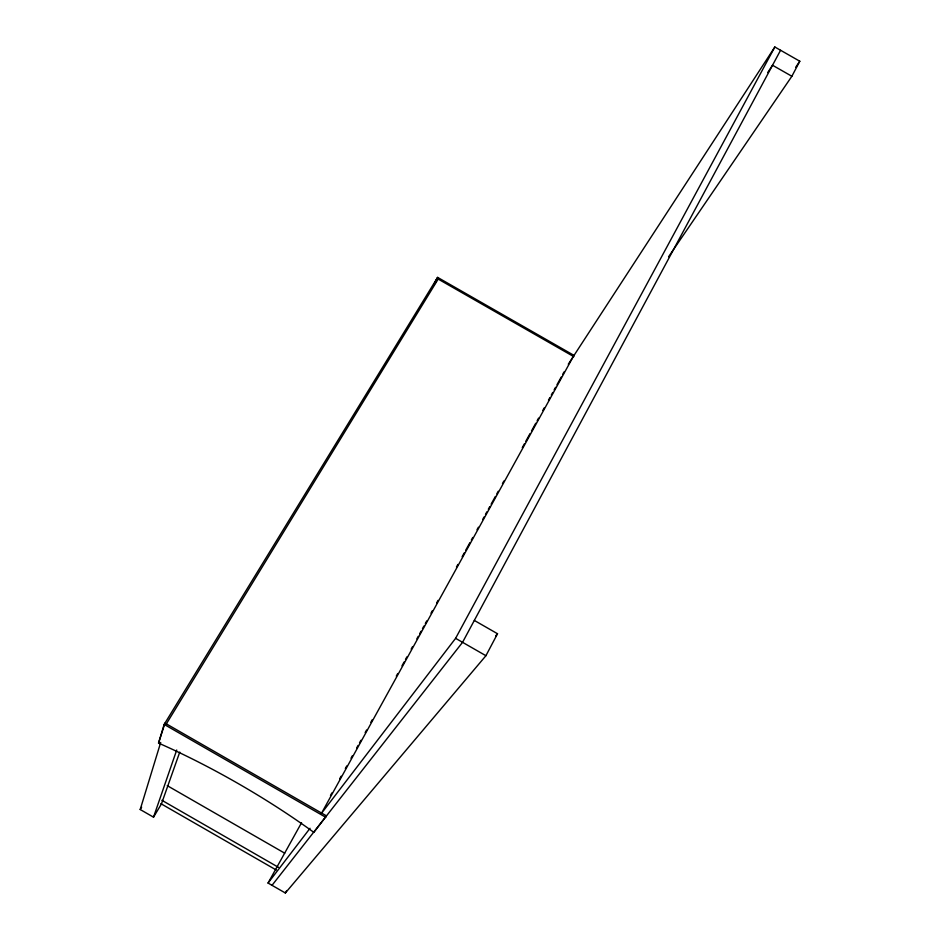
<?xml version="1.0" encoding="UTF-8"?>
<svg xmlns="http://www.w3.org/2000/svg" width="940" height="940" viewBox="0 0 940 940"><rect width="100%" height="100%" fill="white"/><g stroke="black" fill="none" stroke-linecap="round" stroke-linejoin="round"><path stroke-width="1.41" d="M158.543 743.105L164.982 723.083L326.474 815.885L313.854 832.37A206.365 46.542 30 0 0 158.543 743.105L164.171 724.411L437.605 277.382L574.352 355.602M179.763 752.094L161.41 803.982L153.514 817.177L140.201 809.516L160.693 742.447M153.514 817.177L176.72 750.014M434.045 284.938L436.983 278.393L573.776 356.636M435.255 282.611L437.605 277.382M301.552 822.735L268.053 883.048L285.361 893L485.921 655.709L497.519 633.736L474.312 620.423M668.575 256.784L791.868 76.269L799.799 61.229L774.842 47L568.289 364.215M780.576 50.267L462.562 642.314L272.024 885.327M573.377 356.401L321.398 813.441L455.606 638.331L774.842 47M285.361 893L286.712 890.544M330.492 795.463L331.902 792.902M339.693 778.778L341.103 776.217M345.356 768.509L346.766 765.947M351.008 758.239L352.43 755.678M356.671 747.982L358.093 745.408M359.503 742.847L360.925 740.274M365.166 732.577L366.588 730.004M370.83 722.308L372.24 719.735M396.304 676.107L397.726 673.534M401.968 665.837L404.094 661.983M405.504 659.422L406.926 656.849M411.168 649.152L412.589 646.579M416.831 638.883L418.253 636.309M419.663 633.748L421.085 631.186M422.495 628.613L423.916 626.052M425.327 623.479L426.737 620.917M430.99 613.209L432.4 610.648M436.654 602.939L438.064 600.378M456.464 567.008L457.886 564.447M462.128 556.739L464.254 552.885M465.664 550.323L469.918 542.627M471.328 540.053L472.75 537.492M476.991 529.784L478.413 527.222M482.655 519.514L484.065 516.953M485.487 514.391L486.897 511.818M488.318 509.257L489.728 506.684M491.15 504.122L495.392 496.414M496.814 493.853L498.224 491.279M502.477 483.583L503.887 481.022M522.288 447.652L524.414 443.798M525.824 441.224L530.078 433.528M531.488 430.966L535.741 423.259M537.151 420.697L538.561 418.124M542.815 410.428L544.225 407.854M548.478 400.158L549.888 397.585M551.31 395.023L552.72 392.462M554.142 389.889L555.552 387.327M556.973 384.754L561.215 377.058M562.625 374.484L564.047 371.923M140.201 809.516L141.646 807.119M166.357 723.87L438.181 279.074M767.686 72.58L772.527 65.248L791.868 76.269M795.675 67.292L799.799 61.229M268.053 883.048L310.036 828.281M495.639 635.992L497.519 633.736M455.606 638.331L485.921 655.709M164.171 724.411L325.722 817.26M167.25 785.652L284.714 853.191M161.88 800.293L278.51 867.361M160.834 803.641L276.278 870.029"/></g></svg>
